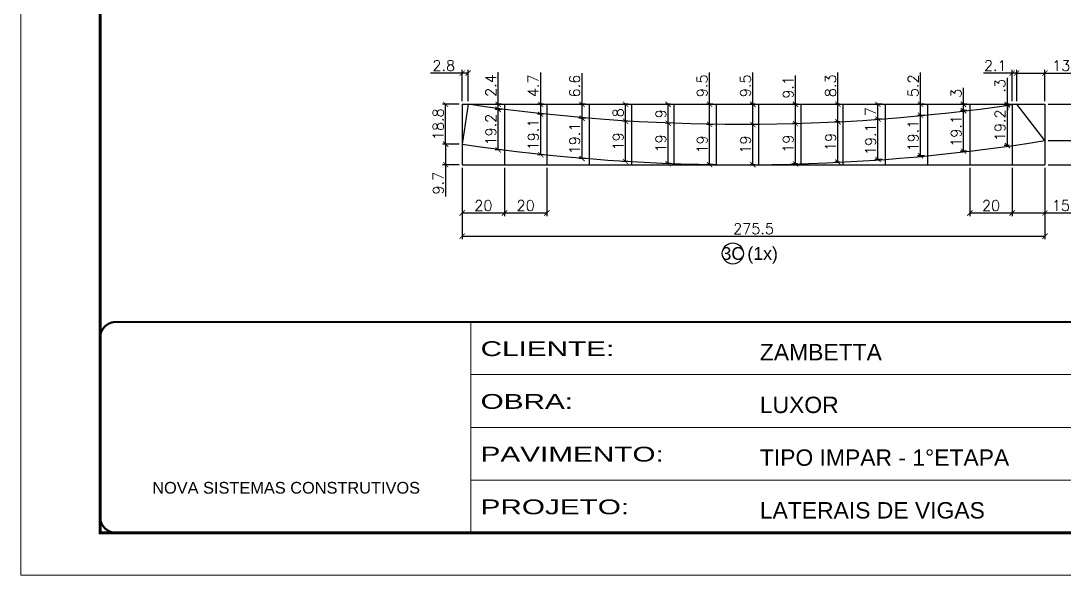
# Model space of a CAD drawing. Extents: x 3309 to 9563, y -2522 to 14608.
# Drawn here: x 4908 to 5894, y 5518 to 6042 of the extents above; entities that cross this region are included whole.
import ezdxf
from ezdxf.enums import TextEntityAlignment as Align

# ---------------------------------------------------------------- set-up
doc = ezdxf.new("R2010")
doc.units = 0
doc.header["$PDMODE"] = 35
doc.header["$PDSIZE"] = -10
doc.linetypes.add('CONTINUO', pattern=[0])
doc.linetypes.add('DASHED', pattern=[0.75, 0.5, -0.25])
doc.layers.add('COTA', color=241, linetype='Continuous')
doc.layers.add('Romaneio', color=10, linetype='Continuous')
doc.layers.add('Folhas', color=255, linetype='Continuous', lineweight=9)
doc.layers.add('SARRAFO DE PRESSAO', color=251, linetype='DASHED', lineweight=9)
doc.styles.add('ARIAL', font='arial.ttf')
doc.styles.add('Romans', font='romans.shx')
doc.styles.add('Tecnologia', font='')
doc.styles.get('Tecnologia').set_extended_font_data('Forgotten Futurist')
doc.dimstyles.new('Cota Seção (2x)', dxfattribs={"dimtxt": 10, "dimasz": 5, "dimexe": 3, "dimexo": 3, "dimgap": 2, "dimtad": 3, "dimdec": 1, "dimlfac": 0.5, "dimzin": 12, "dimdsep": 46, "dimtxsty": 'Romans', "dimblk": 'ARCHTICK', "dimcen": 0, "dimclrd": 4, "dimclre": 4, "dimclrt": 1, "dimadec": 1, "dimazin": 3, "dimtfac": 1, "dimtdec": 1, "dimtmove": 0, "dimatfit": 3, "dimldrblk": 'OBLIQUE', "dimfxl": 1, "dimtolj": 1, "dimtzin": 12, "dimarcsym": 0})

# ---------------------------------------------------------------- blocks, each defined once
blk = doc.blocks.new('9999999999')
at = {"color": 30, "linetype": 'CONTINUO'}
for p, q in [((98564.56, 34230.21), (98564.56, 34429.45)), ((98564.56, 34379.64), (99583.98, 34379.64)), ((98564.56, 34329.83), (99487.98, 34329.83)), ((98564.56, 34280.02), (99487.98, 34280.02))]:
    blk.add_line(p, q, dxfattribs=at)
at = {"color": 30, "linetype": 'CONTINUO', "const_width": 2}
blk.add_lwpolyline([(99583.98, 34230.21), (99583.98, 34414.45, 0.414214), (99568.98, 34429.45), (98228.98, 34429.45, 0.414214), (98213.98, 34414.45), (98213.98, 34245.21, 0.414214), (98228.98, 34230.21), (99583.98, 34230.21)], format="xyb", dxfattribs=at)
at = {"layer": 'Folhas'}
blk.add_lwpolyline([(98138.98, 34190.21), (99623.98, 34190.21), (99623.98, 35240.21), (98138.98, 35240.21)], close=True, dxfattribs=at)
at = {"layer": 'Folhas', "color": 30, "const_width": 3}
blk.add_lwpolyline([(98213.98, 34230.21), (99583.98, 34230.21), (99583.98, 35200.21), (98213.98, 35200.21)], close=True, dxfattribs=at)
at = {"color": 7, "linetype": 'Continuous', "ltscale": 5, "style": 'ARIAL'}
for s, height, p in [('ZAMBETTA', 15.483, (98837.68, 34393.13)), ('LUXOR', 15.483, (98837.68, 34343.32)), ('TIPO IMPAR - 1°ETAPA', 15.4829, (98837.68, 34293.51)), ('NOVA SISTEMAS CONSTRUTIVOS', 11.0592, (98263.19, 34267.21)), ('LATERAIS DE VIGAS', 15.4829, (98837.68, 34243.7))]:
    blk.add_text(s, height=height, dxfattribs=at).set_placement(p)
at = {"layer": 'Folhas', "color": 7, "style": 'Tecnologia', "width": 1.5}
for s, p in [('CLIENTE:', (98573.65, 34397.17)), ('OBRA:', (98573.65, 34347.31)), ('PAVIMENTO:', (98573.65, 34297.5)), ('PROJETO:', (98573.65, 34247.69))]:
    blk.add_text(s, height=14, dxfattribs=at).set_placement(p)
blk = doc.blocks.new('_ArchTick')
at = {"color": 0, "linetype": 'ByBlock', "const_width": 0.15}
blk.add_lwpolyline([(-0.5, -0.5), (0.5, 0.5)], dxfattribs=at)
blk = doc.blocks.new('*D3506')
at = {"layer": 'COTA', "color": 4, "lineweight": -2, "transparency": 16777216}
for p, q in [((5325.16, 5902.6), (5325.16, 5835.12)), ((5876.15, 5902.6), (5876.15, 5835.12)), ((5325.16, 5838.12), (5876.15, 5838.12))]:
    blk.add_line(p, q, dxfattribs=at)
at = {"layer": 'Defpoints', "color": 0, "transparency": 16777216}
for p in [(5325.16, 5905.6), (5876.15, 5905.6), (5876.15, 5838.12)]:
    blk.add_point(p, dxfattribs=at)
at = {"layer": 'COTA', "color": 4, "lineweight": -2, "transparency": 16777216, "xscale": 5, "yscale": 5, "zscale": 5, "rotation": 180}
blk.add_blockref('_ArchTick', (5325.16, 5838.12), dxfattribs=at)
at = {"layer": 'COTA', "color": 4, "lineweight": -2, "transparency": 16777216, "xscale": 5, "yscale": 5, "zscale": 5}
blk.add_blockref('_ArchTick', (5876.15, 5838.12), dxfattribs=at)
at = {"layer": 'COTA', "color": 1, "transparency": 16777216, "insert": (5600.65, 5845.12), "char_height": 10, "attachment_point": 5, "style": 'Romans'}
blk.add_mtext('\\A1;275.5', dxfattribs=at)
blk = doc.blocks.new('_Oblique')
at = {"color": 0, "linetype": 'ByBlock', "lineweight": -2}
blk.add_line((-0.5, -0.5), (0.5, 0.5), dxfattribs=at)
blk = doc.blocks.new('*D3507')
at = {"layer": 'COTA', "color": 4, "lineweight": -2, "transparency": 16777216}
for p, q in [((5325.16, 5902.6), (5325.16, 5857.01)), ((5365.16, 5902.6), (5365.16, 5857.01)), ((5325.16, 5860.01), (5365.16, 5860.01))]:
    blk.add_line(p, q, dxfattribs=at)
at = {"layer": 'Defpoints', "color": 0, "transparency": 16777216}
for p in [(5325.16, 5905.6), (5365.16, 5905.6), (5365.16, 5860.01)]:
    blk.add_point(p, dxfattribs=at)
at = {"layer": 'COTA', "color": 4, "lineweight": -2, "transparency": 16777216, "xscale": 5, "yscale": 5, "zscale": 5, "rotation": 180}
blk.add_blockref('_ArchTick', (5325.16, 5860.01), dxfattribs=at)
at = {"layer": 'COTA', "color": 4, "lineweight": -2, "transparency": 16777216, "xscale": 5, "yscale": 5, "zscale": 5}
blk.add_blockref('_ArchTick', (5365.16, 5860.01), dxfattribs=at)
at = {"layer": 'COTA', "color": 1, "transparency": 16777216, "insert": (5345.16, 5867.01), "char_height": 10, "attachment_point": 5, "style": 'Romans'}
blk.add_mtext('\\A1;20', dxfattribs=at)
blk = doc.blocks.new('*D3508')
at = {"layer": 'COTA', "color": 4, "lineweight": -2, "transparency": 16777216}
for p, q in [((5365.16, 5902.6), (5365.16, 5857.01)), ((5405.16, 5902.6), (5405.16, 5857.01)), ((5365.16, 5860.01), (5405.16, 5860.01))]:
    blk.add_line(p, q, dxfattribs=at)
at = {"layer": 'Defpoints', "color": 0, "transparency": 16777216}
for p in [(5365.16, 5905.6), (5405.16, 5905.6), (5405.16, 5860.01)]:
    blk.add_point(p, dxfattribs=at)
at = {"layer": 'COTA', "color": 4, "lineweight": -2, "transparency": 16777216, "xscale": 5, "yscale": 5, "zscale": 5, "rotation": 180}
blk.add_blockref('_ArchTick', (5365.16, 5860.01), dxfattribs=at)
at = {"layer": 'COTA', "color": 4, "lineweight": -2, "transparency": 16777216, "xscale": 5, "yscale": 5, "zscale": 5}
blk.add_blockref('_ArchTick', (5405.16, 5860.01), dxfattribs=at)
at = {"layer": 'COTA', "color": 1, "transparency": 16777216, "insert": (5385.16, 5867.01), "char_height": 10, "attachment_point": 5, "style": 'Romans'}
blk.add_mtext('\\A1;20', dxfattribs=at)
blk = doc.blocks.new('*D3509')
at = {"layer": 'COTA', "color": 4, "lineweight": -2, "transparency": 16777216}
for p, q in [((5805.16, 5902.6), (5805.16, 5857.01)), ((5845.16, 5902.6), (5845.16, 5857.01)), ((5805.16, 5860.01), (5845.16, 5860.01))]:
    blk.add_line(p, q, dxfattribs=at)
at = {"layer": 'Defpoints', "color": 0, "transparency": 16777216}
for p in [(5805.16, 5905.6), (5845.16, 5905.6), (5845.16, 5860.01)]:
    blk.add_point(p, dxfattribs=at)
at = {"layer": 'COTA', "color": 4, "lineweight": -2, "transparency": 16777216, "xscale": 5, "yscale": 5, "zscale": 5, "rotation": 180}
blk.add_blockref('_ArchTick', (5805.16, 5860.01), dxfattribs=at)
at = {"layer": 'COTA', "color": 4, "lineweight": -2, "transparency": 16777216, "xscale": 5, "yscale": 5, "zscale": 5}
blk.add_blockref('_ArchTick', (5845.16, 5860.01), dxfattribs=at)
at = {"layer": 'COTA', "color": 1, "transparency": 16777216, "insert": (5825.16, 5867.01), "char_height": 10, "attachment_point": 5, "style": 'Romans'}
blk.add_mtext('\\A1;20', dxfattribs=at)
blk = doc.blocks.new('*D3510')
at = {"layer": 'COTA', "color": 4, "lineweight": -2, "transparency": 16777216}
for p, q in [((5845.16, 5902.6), (5845.16, 5857.01)), ((5876.15, 5902.6), (5876.15, 5857.01)), ((5845.16, 5860.01), (5876.15, 5860.01)), ((5876.15, 5860.01), (5914.2, 5860.01))]:
    blk.add_line(p, q, dxfattribs=at)
at = {"layer": 'Defpoints', "color": 0, "transparency": 16777216}
for p in [(5845.16, 5905.6), (5876.15, 5905.6), (5876.15, 5860.01)]:
    blk.add_point(p, dxfattribs=at)
at = {"layer": 'COTA', "color": 4, "lineweight": -2, "transparency": 16777216, "xscale": 5, "yscale": 5, "zscale": 5, "rotation": 180}
blk.add_blockref('_ArchTick', (5845.16, 5860.01), dxfattribs=at)
at = {"layer": 'COTA', "color": 4, "lineweight": -2, "transparency": 16777216, "xscale": 5, "yscale": 5, "zscale": 5}
blk.add_blockref('_ArchTick', (5876.15, 5860.01), dxfattribs=at)
at = {"layer": 'COTA', "color": 1, "transparency": 16777216, "insert": (5897.67, 5867.01), "char_height": 10, "attachment_point": 5, "style": 'Romans'}
blk.add_mtext('\\A1;15.5', dxfattribs=at)
blk = doc.blocks.new('*D3511')
at = {"layer": 'COTA', "color": 4, "lineweight": -2, "transparency": 16777216}
for p, q in [((5322.16, 5925.1), (5306.49, 5925.1)), ((5309.49, 5925.1), (5309.49, 5905.6)), ((5322.16, 5905.6), (5306.49, 5905.6)), ((5309.49, 5905.6), (5309.49, 5875.65))]:
    blk.add_line(p, q, dxfattribs=at)
at = {"layer": 'Defpoints', "color": 0, "transparency": 16777216}
for p in [(5325.16, 5925.1), (5309.49, 5905.6), (5325.16, 5905.6)]:
    blk.add_point(p, dxfattribs=at)
at = {"layer": 'COTA', "color": 4, "lineweight": -2, "transparency": 16777216, "xscale": 5, "yscale": 5, "zscale": 5}
for p, rotation in [((5309.49, 5925.1), 90), ((5309.49, 5905.6), 270)]:
    blk.add_blockref('_ArchTick', p, dxfattribs=dict(at, rotation=rotation))
at = {"layer": 'COTA', "color": 1, "transparency": 16777216, "insert": (5302.49, 5888.12), "char_height": 10, "attachment_point": 5, "rotation": 90, "style": 'Romans'}
blk.add_mtext('\\A1;9.7', dxfattribs=at)
blk = doc.blocks.new('*D3512')
at = {"layer": 'COTA', "color": 4, "lineweight": -2, "transparency": 16777216}
for p, q in [((5322.16, 5962.68), (5306.49, 5962.68)), ((5309.49, 5925.1), (5309.49, 5962.68)), ((5322.16, 5925.1), (5306.49, 5925.1))]:
    blk.add_line(p, q, dxfattribs=at)
at = {"layer": 'Defpoints', "color": 0, "transparency": 16777216}
for p in [(5309.49, 5962.68), (5325.16, 5962.68), (5325.16, 5925.1)]:
    blk.add_point(p, dxfattribs=at)
at = {"layer": 'COTA', "color": 4, "lineweight": -2, "transparency": 16777216, "xscale": 5, "yscale": 5, "zscale": 5}
for p, rotation in [((5309.49, 5962.68), 90), ((5309.49, 5925.1), 270)]:
    blk.add_blockref('_ArchTick', p, dxfattribs=dict(at, rotation=rotation))
at = {"layer": 'COTA', "color": 1, "transparency": 16777216, "insert": (5302.49, 5943.89), "char_height": 10, "attachment_point": 5, "rotation": 90, "style": 'Romans'}
blk.add_mtext('\\A1;18.8', dxfattribs=at)
blk = doc.blocks.new('*D3513')
at = {"layer": 'COTA', "color": 4, "lineweight": -2, "transparency": 16777216}
for p, q in [((5325.16, 5992.21), (5295.2, 5992.21)), ((5325.16, 5965.68), (5325.16, 5995.21)), ((5330.73, 5992.21), (5325.16, 5992.21)), ((5330.73, 5965.68), (5330.73, 5995.21))]:
    blk.add_line(p, q, dxfattribs=at)
at = {"layer": 'Defpoints', "color": 0, "transparency": 16777216}
for p in [(5325.16, 5992.21), (5325.16, 5962.68), (5330.73, 5962.68)]:
    blk.add_point(p, dxfattribs=at)
at = {"layer": 'COTA', "color": 4, "lineweight": -2, "transparency": 16777216, "xscale": 5, "yscale": 5, "zscale": 5, "rotation": 180}
blk.add_blockref('_ArchTick', (5325.16, 5992.21), dxfattribs=at)
at = {"layer": 'COTA', "color": 4, "lineweight": -2, "transparency": 16777216, "xscale": 5, "yscale": 5, "zscale": 5}
blk.add_blockref('_ArchTick', (5330.73, 5992.21), dxfattribs=at)
at = {"layer": 'COTA', "color": 1, "transparency": 16777216, "insert": (5307.68, 5999.21), "char_height": 10, "attachment_point": 5, "style": 'Romans'}
blk.add_mtext('\\A1;2.8', dxfattribs=at)
blk = doc.blocks.new('*D3514')
at = {"layer": 'COTA', "color": 4, "lineweight": -2, "transparency": 16777216}
for p, q in [((5362.16, 5957.93), (5356.21, 5957.93)), ((5359.21, 5919.62), (5359.21, 5957.93)), ((5362.16, 5919.62), (5356.21, 5919.62))]:
    blk.add_line(p, q, dxfattribs=at)
at = {"layer": 'Defpoints', "color": 0, "transparency": 16777216}
for p in [(5359.21, 5957.93), (5365.16, 5957.93), (5365.16, 5919.62)]:
    blk.add_point(p, dxfattribs=at)
at = {"layer": 'COTA', "color": 4, "lineweight": -2, "transparency": 16777216, "xscale": 5, "yscale": 5, "zscale": 5}
for p, rotation in [((5359.21, 5957.93), 90), ((5359.21, 5919.62), 270)]:
    blk.add_blockref('_ArchTick', p, dxfattribs=dict(at, rotation=rotation))
at = {"layer": 'COTA', "color": 1, "transparency": 16777216, "insert": (5352.21, 5938.77), "char_height": 10, "attachment_point": 5, "rotation": 90, "style": 'Romans'}
blk.add_mtext('\\A1;19.2', dxfattribs=at)
blk = doc.blocks.new('*D3515')
at = {"layer": 'COTA', "color": 4, "lineweight": -2, "transparency": 16777216}
for p, q in [((5359.21, 5962.68), (5359.21, 5993.11)), ((5362.16, 5962.68), (5356.21, 5962.68)), ((5362.16, 5957.93), (5356.21, 5957.93)), ((5359.21, 5957.93), (5359.21, 5962.68))]:
    blk.add_line(p, q, dxfattribs=at)
at = {"layer": 'Defpoints', "color": 0, "transparency": 16777216}
for p in [(5359.21, 5962.68), (5365.16, 5962.68), (5365.16, 5957.93)]:
    blk.add_point(p, dxfattribs=at)
at = {"layer": 'COTA', "color": 4, "lineweight": -2, "transparency": 16777216, "xscale": 5, "yscale": 5, "zscale": 5}
for p, rotation in [((5359.21, 5962.68), 90), ((5359.21, 5957.93), 270)]:
    blk.add_blockref('_ArchTick', p, dxfattribs=dict(at, rotation=rotation))
at = {"layer": 'COTA', "color": 1, "transparency": 16777216, "insert": (5352.21, 5980.4), "char_height": 10, "attachment_point": 5, "rotation": 90, "style": 'Romans'}
blk.add_mtext('\\A1;2.4', dxfattribs=at)
blk = doc.blocks.new('*D3516')
at = {"layer": 'COTA', "color": 4, "lineweight": -2, "transparency": 16777216}
for p, q in [((5402.16, 5953.26), (5396.34, 5953.26)), ((5399.34, 5915.06), (5399.34, 5953.26)), ((5402.16, 5915.06), (5396.34, 5915.06))]:
    blk.add_line(p, q, dxfattribs=at)
at = {"layer": 'Defpoints', "color": 0, "transparency": 16777216}
for p in [(5399.34, 5953.26), (5405.16, 5953.26), (5405.16, 5915.06)]:
    blk.add_point(p, dxfattribs=at)
at = {"layer": 'COTA', "color": 4, "lineweight": -2, "transparency": 16777216, "xscale": 5, "yscale": 5, "zscale": 5}
for p, rotation in [((5399.34, 5953.26), 90), ((5399.34, 5915.06), 270)]:
    blk.add_blockref('_ArchTick', p, dxfattribs=dict(at, rotation=rotation))
at = {"layer": 'COTA', "color": 1, "transparency": 16777216, "insert": (5392.34, 5934.16), "char_height": 10, "attachment_point": 5, "rotation": 90, "style": 'Romans'}
blk.add_mtext('\\A1;19.1', dxfattribs=at)
blk = doc.blocks.new('*D3517')
at = {"layer": 'COTA', "color": 4, "lineweight": -2, "transparency": 16777216}
for p, q in [((5399.34, 5962.68), (5399.34, 5992.64)), ((5402.16, 5962.68), (5396.34, 5962.68)), ((5399.34, 5953.26), (5399.34, 5962.68)), ((5402.16, 5953.26), (5396.34, 5953.26))]:
    blk.add_line(p, q, dxfattribs=at)
at = {"layer": 'Defpoints', "color": 0, "transparency": 16777216}
for p in [(5399.34, 5962.68), (5405.16, 5962.68), (5405.16, 5953.26)]:
    blk.add_point(p, dxfattribs=at)
at = {"layer": 'COTA', "color": 4, "lineweight": -2, "transparency": 16777216, "xscale": 5, "yscale": 5, "zscale": 5}
for p, rotation in [((5399.34, 5962.68), 90), ((5399.34, 5953.26), 270)]:
    blk.add_blockref('_ArchTick', p, dxfattribs=dict(at, rotation=rotation))
at = {"layer": 'COTA', "color": 1, "transparency": 16777216, "insert": (5392.34, 5980.16), "char_height": 10, "attachment_point": 5, "rotation": 90, "style": 'Romans'}
blk.add_mtext('\\A1;4.7', dxfattribs=at)
blk = doc.blocks.new('*D3518')
at = {"layer": 'COTA', "color": 4, "lineweight": -2, "transparency": 16777216}
for p, q in [((5442.16, 5949.51), (5435.49, 5949.51)), ((5438.49, 5911.39), (5438.49, 5949.51)), ((5442.16, 5911.39), (5435.49, 5911.39))]:
    blk.add_line(p, q, dxfattribs=at)
at = {"layer": 'Defpoints', "color": 0, "transparency": 16777216}
for p in [(5438.49, 5949.51), (5445.16, 5949.51), (5445.16, 5911.39)]:
    blk.add_point(p, dxfattribs=at)
at = {"layer": 'COTA', "color": 4, "lineweight": -2, "transparency": 16777216, "xscale": 5, "yscale": 5, "zscale": 5}
for p, rotation in [((5438.49, 5949.51), 90), ((5438.49, 5911.39), 270)]:
    blk.add_blockref('_ArchTick', p, dxfattribs=dict(at, rotation=rotation))
at = {"layer": 'COTA', "color": 1, "transparency": 16777216, "insert": (5431.49, 5930.45), "char_height": 10, "attachment_point": 5, "rotation": 90, "style": 'Romans'}
blk.add_mtext('\\A1;19.1', dxfattribs=at)
blk = doc.blocks.new('*D3519')
at = {"layer": 'COTA', "color": 4, "lineweight": -2, "transparency": 16777216}
for p, q in [((5438.49, 5962.68), (5438.49, 5992.16)), ((5442.16, 5962.68), (5435.49, 5962.68)), ((5438.49, 5949.51), (5438.49, 5962.68)), ((5442.16, 5949.51), (5435.49, 5949.51))]:
    blk.add_line(p, q, dxfattribs=at)
at = {"layer": 'Defpoints', "color": 0, "transparency": 16777216}
for p in [(5438.49, 5962.68), (5445.16, 5962.68), (5445.16, 5949.51)]:
    blk.add_point(p, dxfattribs=at)
at = {"layer": 'COTA', "color": 4, "lineweight": -2, "transparency": 16777216, "xscale": 5, "yscale": 5, "zscale": 5}
for p, rotation in [((5438.49, 5962.68), 90), ((5438.49, 5949.51), 270)]:
    blk.add_blockref('_ArchTick', p, dxfattribs=dict(at, rotation=rotation))
at = {"layer": 'COTA', "color": 1, "transparency": 16777216, "insert": (5431.49, 5979.92), "char_height": 10, "attachment_point": 5, "rotation": 90, "style": 'Romans'}
blk.add_mtext('\\A1;6.6', dxfattribs=at)
blk = doc.blocks.new('*D3520')
at = {"layer": 'COTA', "color": 4, "lineweight": -2, "transparency": 16777216}
for p, q in [((5482.16, 5946.68), (5476.63, 5946.68)), ((5479.63, 5908.62), (5479.63, 5946.68)), ((5482.16, 5908.62), (5476.63, 5908.62))]:
    blk.add_line(p, q, dxfattribs=at)
at = {"layer": 'Defpoints', "color": 0, "transparency": 16777216}
for p in [(5479.63, 5946.68), (5485.16, 5946.68), (5485.16, 5908.62)]:
    blk.add_point(p, dxfattribs=at)
at = {"layer": 'COTA', "color": 4, "lineweight": -2, "transparency": 16777216, "xscale": 5, "yscale": 5, "zscale": 5}
for p, rotation in [((5479.63, 5946.68), 90), ((5479.63, 5908.62), 270)]:
    blk.add_blockref('_ArchTick', p, dxfattribs=dict(at, rotation=rotation))
at = {"layer": 'COTA', "color": 1, "transparency": 16777216, "insert": (5472.63, 5927.65), "char_height": 10, "attachment_point": 5, "rotation": 90, "style": 'Romans'}
blk.add_mtext('\\A1;19', dxfattribs=at)
blk = doc.blocks.new('*D3521')
at = {"layer": 'COTA', "color": 4, "lineweight": -2, "transparency": 16777216}
for p, q in [((5482.16, 5962.68), (5476.63, 5962.68)), ((5479.63, 5946.68), (5479.63, 5962.68)), ((5482.16, 5946.68), (5476.63, 5946.68))]:
    blk.add_line(p, q, dxfattribs=at)
at = {"layer": 'Defpoints', "color": 0, "transparency": 16777216}
for p in [(5479.63, 5962.68), (5485.16, 5962.68), (5485.16, 5946.68)]:
    blk.add_point(p, dxfattribs=at)
at = {"layer": 'COTA', "color": 4, "lineweight": -2, "transparency": 16777216, "xscale": 5, "yscale": 5, "zscale": 5}
for p, rotation in [((5479.63, 5962.68), 90), ((5479.63, 5946.68), 270)]:
    blk.add_blockref('_ArchTick', p, dxfattribs=dict(at, rotation=rotation))
at = {"layer": 'COTA', "color": 1, "transparency": 16777216, "insert": (5472.63, 5954.68), "char_height": 10, "attachment_point": 5, "rotation": 90, "style": 'Romans'}
blk.add_mtext('\\A1;8', dxfattribs=at)
blk = doc.blocks.new('*D3522')
at = {"layer": 'COTA', "color": 4, "lineweight": -2, "transparency": 16777216}
for p, q in [((5522.16, 5944.76), (5516.91, 5944.76)), ((5519.91, 5906.74), (5519.91, 5944.76)), ((5522.16, 5906.74), (5516.91, 5906.74))]:
    blk.add_line(p, q, dxfattribs=at)
at = {"layer": 'Defpoints', "color": 0, "transparency": 16777216}
for p in [(5519.91, 5944.76), (5525.16, 5944.76), (5525.16, 5906.74)]:
    blk.add_point(p, dxfattribs=at)
at = {"layer": 'COTA', "color": 4, "lineweight": -2, "transparency": 16777216, "xscale": 5, "yscale": 5, "zscale": 5}
for p, rotation in [((5519.91, 5944.76), 90), ((5519.91, 5906.74), 270)]:
    blk.add_blockref('_ArchTick', p, dxfattribs=dict(at, rotation=rotation))
at = {"layer": 'COTA', "color": 1, "transparency": 16777216, "insert": (5512.91, 5925.75), "char_height": 10, "attachment_point": 5, "rotation": 90, "style": 'Romans'}
blk.add_mtext('\\A1;19', dxfattribs=at)
blk = doc.blocks.new('*D3523')
at = {"layer": 'COTA', "color": 4, "lineweight": -2, "transparency": 16777216}
for p, q in [((5522.16, 5962.68), (5516.91, 5962.68)), ((5519.91, 5944.76), (5519.91, 5962.68)), ((5522.16, 5944.76), (5516.91, 5944.76))]:
    blk.add_line(p, q, dxfattribs=at)
at = {"layer": 'Defpoints', "color": 0, "transparency": 16777216}
for p in [(5519.91, 5962.68), (5525.16, 5962.68), (5525.16, 5944.76)]:
    blk.add_point(p, dxfattribs=at)
at = {"layer": 'COTA', "color": 4, "lineweight": -2, "transparency": 16777216, "xscale": 5, "yscale": 5, "zscale": 5}
for p, rotation in [((5519.91, 5962.68), 90), ((5519.91, 5944.76), 270)]:
    blk.add_blockref('_ArchTick', p, dxfattribs=dict(at, rotation=rotation))
at = {"layer": 'COTA', "color": 1, "transparency": 16777216, "insert": (5512.91, 5953.72), "char_height": 10, "attachment_point": 5, "rotation": 90, "style": 'Romans'}
blk.add_mtext('\\A1;9', dxfattribs=at)
blk = doc.blocks.new('*D3524')
at = {"layer": 'COTA', "color": 4, "lineweight": -2, "transparency": 16777216}
for p, q in [((5562.16, 5943.74), (5556.07, 5943.74)), ((5559.07, 5905.74), (5559.07, 5943.74)), ((5562.16, 5905.74), (5556.07, 5905.74))]:
    blk.add_line(p, q, dxfattribs=at)
at = {"layer": 'Defpoints', "color": 0, "transparency": 16777216}
for p in [(5559.07, 5943.74), (5565.16, 5943.74), (5565.16, 5905.74)]:
    blk.add_point(p, dxfattribs=at)
at = {"layer": 'COTA', "color": 4, "lineweight": -2, "transparency": 16777216, "xscale": 5, "yscale": 5, "zscale": 5}
for p, rotation in [((5559.07, 5943.74), 90), ((5559.07, 5905.74), 270)]:
    blk.add_blockref('_ArchTick', p, dxfattribs=dict(at, rotation=rotation))
at = {"layer": 'COTA', "color": 1, "transparency": 16777216, "insert": (5552.07, 5924.74), "char_height": 10, "attachment_point": 5, "rotation": 90, "style": 'Romans'}
blk.add_mtext('\\A1;19', dxfattribs=at)
blk = doc.blocks.new('*D3525')
at = {"layer": 'COTA', "color": 4, "lineweight": -2, "transparency": 16777216}
for p, q in [((5559.07, 5962.68), (5559.07, 5992.64)), ((5562.16, 5962.68), (5556.07, 5962.68)), ((5559.07, 5943.74), (5559.07, 5962.68)), ((5562.16, 5943.74), (5556.07, 5943.74))]:
    blk.add_line(p, q, dxfattribs=at)
at = {"layer": 'Defpoints', "color": 0, "transparency": 16777216}
for p in [(5559.07, 5962.68), (5565.16, 5962.68), (5565.16, 5943.74)]:
    blk.add_point(p, dxfattribs=at)
at = {"layer": 'COTA', "color": 4, "lineweight": -2, "transparency": 16777216, "xscale": 5, "yscale": 5, "zscale": 5}
for p, rotation in [((5559.07, 5962.68), 90), ((5559.07, 5943.74), 270)]:
    blk.add_blockref('_ArchTick', p, dxfattribs=dict(at, rotation=rotation))
at = {"layer": 'COTA', "color": 1, "transparency": 16777216, "insert": (5552.07, 5980.16), "char_height": 10, "attachment_point": 5, "rotation": 90, "style": 'Romans'}
blk.add_mtext('\\A1;9.5', dxfattribs=at)
blk = doc.blocks.new('*D3526')
at = {"layer": 'COTA', "color": 4, "lineweight": -2, "transparency": 16777216}
for p, q in [((5602.16, 5943.63), (5596.96, 5943.63)), ((5599.96, 5905.63), (5599.96, 5943.63)), ((5602.16, 5905.63), (5596.96, 5905.63))]:
    blk.add_line(p, q, dxfattribs=at)
at = {"layer": 'Defpoints', "color": 0, "transparency": 16777216}
for p in [(5599.96, 5943.63), (5605.16, 5943.63), (5605.16, 5905.63)]:
    blk.add_point(p, dxfattribs=at)
at = {"layer": 'COTA', "color": 4, "lineweight": -2, "transparency": 16777216, "xscale": 5, "yscale": 5, "zscale": 5}
for p, rotation in [((5599.96, 5943.63), 90), ((5599.96, 5905.63), 270)]:
    blk.add_blockref('_ArchTick', p, dxfattribs=dict(at, rotation=rotation))
at = {"layer": 'COTA', "color": 1, "transparency": 16777216, "insert": (5592.96, 5924.63), "char_height": 10, "attachment_point": 5, "rotation": 90, "style": 'Romans'}
blk.add_mtext('\\A1;19', dxfattribs=at)
blk = doc.blocks.new('*D3527')
at = {"layer": 'COTA', "color": 4, "lineweight": -2, "transparency": 16777216}
for p, q in [((5599.96, 5962.68), (5599.96, 5992.64)), ((5602.16, 5962.68), (5596.96, 5962.68)), ((5599.96, 5943.63), (5599.96, 5962.68)), ((5602.16, 5943.63), (5596.96, 5943.63))]:
    blk.add_line(p, q, dxfattribs=at)
at = {"layer": 'Defpoints', "color": 0, "transparency": 16777216}
for p in [(5599.96, 5962.68), (5605.16, 5962.68), (5605.16, 5943.63)]:
    blk.add_point(p, dxfattribs=at)
at = {"layer": 'COTA', "color": 4, "lineweight": -2, "transparency": 16777216, "xscale": 5, "yscale": 5, "zscale": 5}
for p, rotation in [((5599.96, 5962.68), 90), ((5599.96, 5943.63), 270)]:
    blk.add_blockref('_ArchTick', p, dxfattribs=dict(at, rotation=rotation))
at = {"layer": 'COTA', "color": 1, "transparency": 16777216, "insert": (5592.96, 5980.16), "char_height": 10, "attachment_point": 5, "rotation": 90, "style": 'Romans'}
blk.add_mtext('\\A1;9.5', dxfattribs=at)
blk = doc.blocks.new('*D3528')
at = {"layer": 'COTA', "color": 4, "lineweight": -2, "transparency": 16777216}
for p, q in [((5642.16, 5944.43), (5637.3, 5944.43)), ((5640.3, 5906.41), (5640.3, 5944.43)), ((5642.16, 5906.41), (5637.3, 5906.41))]:
    blk.add_line(p, q, dxfattribs=at)
at = {"layer": 'Defpoints', "color": 0, "transparency": 16777216}
for p in [(5640.3, 5944.43), (5645.16, 5944.43), (5645.16, 5906.41)]:
    blk.add_point(p, dxfattribs=at)
at = {"layer": 'COTA', "color": 4, "lineweight": -2, "transparency": 16777216, "xscale": 5, "yscale": 5, "zscale": 5}
for p, rotation in [((5640.3, 5944.43), 90), ((5640.3, 5906.41), 270)]:
    blk.add_blockref('_ArchTick', p, dxfattribs=dict(at, rotation=rotation))
at = {"layer": 'COTA', "color": 1, "transparency": 16777216, "insert": (5633.3, 5925.42), "char_height": 10, "attachment_point": 5, "rotation": 90, "style": 'Romans'}
blk.add_mtext('\\A1;19', dxfattribs=at)
blk = doc.blocks.new('*D3529')
at = {"layer": 'COTA', "color": 4, "lineweight": -2, "transparency": 16777216}
for p, q in [((5640.3, 5962.68), (5640.3, 5989.78)), ((5642.16, 5962.68), (5637.3, 5962.68)), ((5640.3, 5944.43), (5640.3, 5962.68)), ((5642.16, 5944.43), (5637.3, 5944.43))]:
    blk.add_line(p, q, dxfattribs=at)
at = {"layer": 'Defpoints', "color": 0, "transparency": 16777216}
for p in [(5640.3, 5962.68), (5645.16, 5962.68), (5645.16, 5944.43)]:
    blk.add_point(p, dxfattribs=at)
at = {"layer": 'COTA', "color": 4, "lineweight": -2, "transparency": 16777216, "xscale": 5, "yscale": 5, "zscale": 5}
for p, rotation in [((5640.3, 5962.68), 90), ((5640.3, 5944.43), 270)]:
    blk.add_blockref('_ArchTick', p, dxfattribs=dict(at, rotation=rotation))
at = {"layer": 'COTA', "color": 1, "transparency": 16777216, "insert": (5633.3, 5978.73), "char_height": 10, "attachment_point": 5, "rotation": 90, "style": 'Romans'}
blk.add_mtext('\\A1;9.1', dxfattribs=at)
blk = doc.blocks.new('*D3530')
at = {"layer": 'COTA', "color": 4, "lineweight": -2, "transparency": 16777216}
for p, q in [((5682.16, 5946.13), (5677.42, 5946.13)), ((5680.42, 5908.07), (5680.42, 5946.13)), ((5682.16, 5908.07), (5677.42, 5908.07))]:
    blk.add_line(p, q, dxfattribs=at)
at = {"layer": 'Defpoints', "color": 0, "transparency": 16777216}
for p in [(5680.42, 5946.13), (5685.16, 5946.13), (5685.16, 5908.07)]:
    blk.add_point(p, dxfattribs=at)
at = {"layer": 'COTA', "color": 4, "lineweight": -2, "transparency": 16777216, "xscale": 5, "yscale": 5, "zscale": 5}
for p, rotation in [((5680.42, 5946.13), 90), ((5680.42, 5908.07), 270)]:
    blk.add_blockref('_ArchTick', p, dxfattribs=dict(at, rotation=rotation))
at = {"layer": 'COTA', "color": 1, "transparency": 16777216, "insert": (5673.42, 5927.1), "char_height": 10, "attachment_point": 5, "rotation": 90, "style": 'Romans'}
blk.add_mtext('\\A1;19', dxfattribs=at)
blk = doc.blocks.new('*D3531')
at = {"layer": 'COTA', "color": 4, "lineweight": -2, "transparency": 16777216}
for p, q in [((5680.42, 5962.68), (5680.42, 5992.64)), ((5682.16, 5962.68), (5677.42, 5962.68)), ((5680.42, 5946.13), (5680.42, 5962.68)), ((5682.16, 5946.13), (5677.42, 5946.13))]:
    blk.add_line(p, q, dxfattribs=at)
at = {"layer": 'Defpoints', "color": 0, "transparency": 16777216}
for p in [(5680.42, 5962.68), (5685.16, 5962.68), (5685.16, 5946.13)]:
    blk.add_point(p, dxfattribs=at)
at = {"layer": 'COTA', "color": 4, "lineweight": -2, "transparency": 16777216, "xscale": 5, "yscale": 5, "zscale": 5}
for p, rotation in [((5680.42, 5962.68), 90), ((5680.42, 5946.13), 270)]:
    blk.add_blockref('_ArchTick', p, dxfattribs=dict(at, rotation=rotation))
at = {"layer": 'COTA', "color": 1, "transparency": 16777216, "insert": (5673.42, 5980.16), "char_height": 10, "attachment_point": 5, "rotation": 90, "style": 'Romans'}
blk.add_mtext('\\A1;8.3', dxfattribs=at)
blk = doc.blocks.new('*D3532')
at = {"layer": 'COTA', "color": 4, "lineweight": -2, "transparency": 16777216}
for p, q in [((5722.16, 5948.74), (5715.25, 5948.74)), ((5718.25, 5910.63), (5718.25, 5948.74)), ((5722.16, 5910.63), (5715.25, 5910.63))]:
    blk.add_line(p, q, dxfattribs=at)
at = {"layer": 'Defpoints', "color": 0, "transparency": 16777216}
for p in [(5718.25, 5948.74), (5725.16, 5948.74), (5725.16, 5910.63)]:
    blk.add_point(p, dxfattribs=at)
at = {"layer": 'COTA', "color": 4, "lineweight": -2, "transparency": 16777216, "xscale": 5, "yscale": 5, "zscale": 5}
for p, rotation in [((5718.25, 5948.74), 90), ((5718.25, 5910.63), 270)]:
    blk.add_blockref('_ArchTick', p, dxfattribs=dict(at, rotation=rotation))
at = {"layer": 'COTA', "color": 1, "transparency": 16777216, "insert": (5711.25, 5929.68), "char_height": 10, "attachment_point": 5, "rotation": 90, "style": 'Romans'}
blk.add_mtext('\\A1;19.1', dxfattribs=at)
blk = doc.blocks.new('*D3533')
at = {"layer": 'COTA', "color": 4, "lineweight": -2, "transparency": 16777216}
for p, q in [((5722.16, 5962.68), (5715.25, 5962.68)), ((5718.25, 5948.74), (5718.25, 5962.68)), ((5722.16, 5948.74), (5715.25, 5948.74))]:
    blk.add_line(p, q, dxfattribs=at)
at = {"layer": 'Defpoints', "color": 0, "transparency": 16777216}
for p in [(5718.25, 5962.68), (5725.16, 5962.68), (5725.16, 5948.74)]:
    blk.add_point(p, dxfattribs=at)
at = {"layer": 'COTA', "color": 4, "lineweight": -2, "transparency": 16777216, "xscale": 5, "yscale": 5, "zscale": 5}
for p, rotation in [((5718.25, 5962.68), 90), ((5718.25, 5948.74), 270)]:
    blk.add_blockref('_ArchTick', p, dxfattribs=dict(at, rotation=rotation))
at = {"layer": 'COTA', "color": 1, "transparency": 16777216, "insert": (5711.25, 5955.71), "char_height": 10, "attachment_point": 5, "rotation": 90, "style": 'Romans'}
blk.add_mtext('\\A1;7', dxfattribs=at)
blk = doc.blocks.new('*D3534')
at = {"layer": 'COTA', "color": 4, "lineweight": -2, "transparency": 16777216}
for p, q in [((5762.16, 5952.26), (5755.55, 5952.26)), ((5758.55, 5914.07), (5758.55, 5952.26)), ((5762.16, 5914.07), (5755.55, 5914.07))]:
    blk.add_line(p, q, dxfattribs=at)
at = {"layer": 'Defpoints', "color": 0, "transparency": 16777216}
for p in [(5758.55, 5952.26), (5765.16, 5952.26), (5765.16, 5914.07)]:
    blk.add_point(p, dxfattribs=at)
at = {"layer": 'COTA', "color": 4, "lineweight": -2, "transparency": 16777216, "xscale": 5, "yscale": 5, "zscale": 5}
for p, rotation in [((5758.55, 5952.26), 90), ((5758.55, 5914.07), 270)]:
    blk.add_blockref('_ArchTick', p, dxfattribs=dict(at, rotation=rotation))
at = {"layer": 'COTA', "color": 1, "transparency": 16777216, "insert": (5751.55, 5933.17), "char_height": 10, "attachment_point": 5, "rotation": 90, "style": 'Romans'}
blk.add_mtext('\\A1;19.1', dxfattribs=at)
blk = doc.blocks.new('*D3535')
at = {"layer": 'COTA', "color": 4, "lineweight": -2, "transparency": 16777216}
for p, q in [((5758.55, 5962.68), (5758.55, 5992.64)), ((5762.16, 5962.68), (5755.55, 5962.68)), ((5758.55, 5952.26), (5758.55, 5962.68)), ((5762.16, 5952.26), (5755.55, 5952.26))]:
    blk.add_line(p, q, dxfattribs=at)
at = {"layer": 'Defpoints', "color": 0, "transparency": 16777216}
for p in [(5758.55, 5962.68), (5765.16, 5962.68), (5765.16, 5952.26)]:
    blk.add_point(p, dxfattribs=at)
at = {"layer": 'COTA', "color": 4, "lineweight": -2, "transparency": 16777216, "xscale": 5, "yscale": 5, "zscale": 5}
for p, rotation in [((5758.55, 5962.68), 90), ((5758.55, 5952.26), 270)]:
    blk.add_blockref('_ArchTick', p, dxfattribs=dict(at, rotation=rotation))
at = {"layer": 'COTA', "color": 1, "transparency": 16777216, "insert": (5751.55, 5980.16), "char_height": 10, "attachment_point": 5, "rotation": 90, "style": 'Romans'}
blk.add_mtext('\\A1;5.2', dxfattribs=at)
blk = doc.blocks.new('*D3536')
at = {"layer": 'COTA', "color": 4, "lineweight": -2, "transparency": 16777216}
for p, q in [((5802.16, 5956.7), (5796.15, 5956.7)), ((5799.15, 5918.42), (5799.15, 5956.7)), ((5802.16, 5918.42), (5796.15, 5918.42))]:
    blk.add_line(p, q, dxfattribs=at)
at = {"layer": 'Defpoints', "color": 0, "transparency": 16777216}
for p in [(5799.15, 5956.7), (5805.16, 5956.7), (5805.16, 5918.42)]:
    blk.add_point(p, dxfattribs=at)
at = {"layer": 'COTA', "color": 4, "lineweight": -2, "transparency": 16777216, "xscale": 5, "yscale": 5, "zscale": 5}
for p, rotation in [((5799.15, 5956.7), 90), ((5799.15, 5918.42), 270)]:
    blk.add_blockref('_ArchTick', p, dxfattribs=dict(at, rotation=rotation))
at = {"layer": 'COTA', "color": 1, "transparency": 16777216, "insert": (5792.15, 5937.56), "char_height": 10, "attachment_point": 5, "rotation": 90, "style": 'Romans'}
blk.add_mtext('\\A1;19.1', dxfattribs=at)
blk = doc.blocks.new('*D3537')
at = {"layer": 'COTA', "color": 4, "lineweight": -2, "transparency": 16777216}
for p, q in [((5799.15, 5962.68), (5799.15, 5978.35)), ((5802.16, 5962.68), (5796.15, 5962.68)), ((5799.15, 5956.7), (5799.15, 5962.68)), ((5802.16, 5956.7), (5796.15, 5956.7))]:
    blk.add_line(p, q, dxfattribs=at)
at = {"layer": 'Defpoints', "color": 0, "transparency": 16777216}
for p in [(5799.15, 5962.68), (5805.16, 5962.68), (5805.16, 5956.7)]:
    blk.add_point(p, dxfattribs=at)
at = {"layer": 'COTA', "color": 4, "lineweight": -2, "transparency": 16777216, "xscale": 5, "yscale": 5, "zscale": 5}
for p, rotation in [((5799.15, 5962.68), 90), ((5799.15, 5956.7), 270)]:
    blk.add_blockref('_ArchTick', p, dxfattribs=dict(at, rotation=rotation))
at = {"layer": 'COTA', "color": 1, "transparency": 16777216, "insert": (5792.15, 5973.02), "char_height": 10, "attachment_point": 5, "rotation": 90, "style": 'Romans'}
blk.add_mtext('\\A1;3', dxfattribs=at)
blk = doc.blocks.new('*D3538')
at = {"layer": 'COTA', "color": 4, "lineweight": -2, "transparency": 16777216}
for p, q in [((5842.16, 5962.06), (5837.6, 5962.06)), ((5840.6, 5923.67), (5840.6, 5962.06)), ((5842.16, 5923.67), (5837.6, 5923.67))]:
    blk.add_line(p, q, dxfattribs=at)
at = {"layer": 'Defpoints', "color": 0, "transparency": 16777216}
for p in [(5840.6, 5962.06), (5845.16, 5962.06), (5845.16, 5923.67)]:
    blk.add_point(p, dxfattribs=at)
at = {"layer": 'COTA', "color": 4, "lineweight": -2, "transparency": 16777216, "xscale": 5, "yscale": 5, "zscale": 5}
for p, rotation in [((5840.6, 5962.06), 90), ((5840.6, 5923.67), 270)]:
    blk.add_blockref('_ArchTick', p, dxfattribs=dict(at, rotation=rotation))
at = {"layer": 'COTA', "color": 1, "transparency": 16777216, "insert": (5833.6, 5942.87), "char_height": 10, "attachment_point": 5, "rotation": 90, "style": 'Romans'}
blk.add_mtext('\\A1;19.2', dxfattribs=at)
blk = doc.blocks.new('*D3539')
at = {"layer": 'COTA', "color": 4, "lineweight": -2, "transparency": 16777216}
for p, q in [((5840.6, 5962.68), (5840.6, 5987.64)), ((5842.16, 5962.68), (5837.6, 5962.68)), ((5842.16, 5962.06), (5837.6, 5962.06)), ((5840.6, 5962.06), (5840.6, 5962.68)), ((5840.6, 5962.06), (5840.6, 5957.06))]:
    blk.add_line(p, q, dxfattribs=at)
at = {"layer": 'Defpoints', "color": 0, "transparency": 16777216}
for p in [(5840.6, 5962.68), (5845.16, 5962.68), (5845.16, 5962.06)]:
    blk.add_point(p, dxfattribs=at)
at = {"layer": 'COTA', "color": 4, "lineweight": -2, "transparency": 16777216, "xscale": 5, "yscale": 5, "zscale": 5}
for p, rotation in [((5840.6, 5962.68), 270), ((5840.6, 5962.06), 90)]:
    blk.add_blockref('_ArchTick', p, dxfattribs=dict(at, rotation=rotation))
at = {"layer": 'COTA', "color": 1, "transparency": 16777216, "insert": (5833.6, 5980.16), "char_height": 10, "attachment_point": 5, "rotation": 90, "style": 'Romans'}
blk.add_mtext('\\A1;.3', dxfattribs=at)
blk = doc.blocks.new('*D3540')
at = {"layer": 'COTA', "color": 4, "lineweight": -2, "transparency": 16777216}
for p, q in [((5879.15, 5928.37), (5936.62, 5928.37)), ((5933.62, 5928.37), (5933.62, 5905.6)), ((5879.15, 5905.6), (5936.62, 5905.6)), ((5933.62, 5905.6), (5933.62, 5867.08))]:
    blk.add_line(p, q, dxfattribs=at)
at = {"layer": 'Defpoints', "color": 0, "transparency": 16777216}
for p in [(5876.15, 5928.37), (5876.15, 5905.6), (5933.62, 5905.6)]:
    blk.add_point(p, dxfattribs=at)
at = {"layer": 'COTA', "color": 4, "lineweight": -2, "transparency": 16777216, "xscale": 5, "yscale": 5, "zscale": 5}
for p, rotation in [((5933.62, 5928.37), 90), ((5933.62, 5905.6), 270)]:
    blk.add_blockref('_ArchTick', p, dxfattribs=dict(at, rotation=rotation))
at = {"layer": 'COTA', "color": 1, "transparency": 16777216, "insert": (5926.62, 5883.84), "char_height": 10, "attachment_point": 5, "rotation": 90, "style": 'Romans'}
blk.add_mtext('\\A1;11.4', dxfattribs=at)
blk = doc.blocks.new('*D3541')
at = {"layer": 'COTA', "color": 4, "lineweight": -2, "transparency": 16777216}
for p, q in [((5879.15, 5962.68), (5936.62, 5962.68)), ((5933.62, 5928.37), (5933.62, 5962.68)), ((5879.15, 5928.37), (5936.62, 5928.37))]:
    blk.add_line(p, q, dxfattribs=at)
at = {"layer": 'Defpoints', "color": 0, "transparency": 16777216}
for p in [(5876.15, 5962.68), (5933.62, 5962.68), (5876.15, 5928.37)]:
    blk.add_point(p, dxfattribs=at)
at = {"layer": 'COTA', "color": 4, "lineweight": -2, "transparency": 16777216, "xscale": 5, "yscale": 5, "zscale": 5}
for p, rotation in [((5933.62, 5962.68), 90), ((5933.62, 5928.37), 270)]:
    blk.add_blockref('_ArchTick', p, dxfattribs=dict(at, rotation=rotation))
at = {"layer": 'COTA', "color": 1, "transparency": 16777216, "insert": (5926.62, 5945.53), "char_height": 10, "attachment_point": 5, "rotation": 90, "style": 'Romans'}
blk.add_mtext('\\A1;17.2', dxfattribs=at)
blk = doc.blocks.new('*D3542')
at = {"layer": 'COTA', "color": 4, "lineweight": -2, "transparency": 16777216}
for p, q in [((5879.15, 5962.68), (5968.46, 5962.68)), ((5965.46, 5962.68), (5965.46, 5905.6)), ((5879.15, 5905.6), (5968.46, 5905.6))]:
    blk.add_line(p, q, dxfattribs=at)
at = {"layer": 'Defpoints', "color": 0, "transparency": 16777216}
for p in [(5876.15, 5962.68), (5876.15, 5905.6), (5965.46, 5905.6)]:
    blk.add_point(p, dxfattribs=at)
at = {"layer": 'COTA', "color": 4, "lineweight": -2, "transparency": 16777216, "xscale": 5, "yscale": 5, "zscale": 5}
for p, rotation in [((5965.46, 5962.68), 90), ((5965.46, 5905.6), 270)]:
    blk.add_blockref('_ArchTick', p, dxfattribs=dict(at, rotation=rotation))
at = {"layer": 'COTA', "color": 1, "transparency": 16777216, "insert": (5958.46, 5934.14), "char_height": 10, "attachment_point": 5, "rotation": 90, "style": 'Romans'}
blk.add_mtext('\\A1;28.5', dxfattribs=at)
blk = doc.blocks.new('*D3543')
at = {"layer": 'COTA', "color": 4, "lineweight": -2, "transparency": 16777216}
for p, q in [((5849.39, 5965.68), (5849.39, 5995.21)), ((5849.39, 5992.21), (5876.15, 5992.21)), ((5876.15, 5965.68), (5876.15, 5995.21)), ((5876.15, 5992.21), (5914.67, 5992.21))]:
    blk.add_line(p, q, dxfattribs=at)
at = {"layer": 'Defpoints', "color": 0, "transparency": 16777216}
for p in [(5876.15, 5992.21), (5849.39, 5962.68), (5876.15, 5962.68)]:
    blk.add_point(p, dxfattribs=at)
at = {"layer": 'COTA', "color": 4, "lineweight": -2, "transparency": 16777216, "xscale": 5, "yscale": 5, "zscale": 5, "rotation": 180}
blk.add_blockref('_ArchTick', (5849.39, 5992.21), dxfattribs=at)
at = {"layer": 'COTA', "color": 4, "lineweight": -2, "transparency": 16777216, "xscale": 5, "yscale": 5, "zscale": 5}
blk.add_blockref('_ArchTick', (5876.15, 5992.21), dxfattribs=at)
at = {"layer": 'COTA', "color": 1, "transparency": 16777216, "insert": (5897.91, 5999.21), "char_height": 10, "attachment_point": 5, "style": 'Romans'}
blk.add_mtext('\\A1;13.4', dxfattribs=at)
blk = doc.blocks.new('*D3544')
at = {"layer": 'COTA', "color": 4, "lineweight": -2, "transparency": 16777216}
for p, q in [((5845.16, 5992.21), (5818.06, 5992.21)), ((5845.16, 5965.68), (5845.16, 5995.21)), ((5849.39, 5992.21), (5845.16, 5992.21)), ((5849.39, 5965.68), (5849.39, 5995.21))]:
    blk.add_line(p, q, dxfattribs=at)
at = {"layer": 'Defpoints', "color": 0, "transparency": 16777216}
for p in [(5845.16, 5992.21), (5845.16, 5962.68), (5849.39, 5962.68)]:
    blk.add_point(p, dxfattribs=at)
at = {"layer": 'COTA', "color": 4, "lineweight": -2, "transparency": 16777216, "xscale": 5, "yscale": 5, "zscale": 5, "rotation": 180}
blk.add_blockref('_ArchTick', (5845.16, 5992.21), dxfattribs=at)
at = {"layer": 'COTA', "color": 4, "lineweight": -2, "transparency": 16777216, "xscale": 5, "yscale": 5, "zscale": 5}
blk.add_blockref('_ArchTick', (5849.39, 5992.21), dxfattribs=at)
at = {"layer": 'COTA', "color": 1, "transparency": 16777216, "insert": (5829.11, 5999.21), "char_height": 10, "attachment_point": 5, "style": 'Romans'}
blk.add_mtext('\\A1;2.1', dxfattribs=at)

msp = doc.modelspace()

# ---------------------------------------------------------------- linework, layer by layer
at = {"linetype": 'Continuous'}
msp.add_lwpolyline([(5876.15, 5928.37), (5849.39, 5962.68, -0.073713), (5330.73, 5962.68), (5325.16, 5925.1, 0.076697)], format="xyb", close=True, dxfattribs=at)
at = {"layer": 'COTA'}
for p, q in [((5325.16, 5962.68), (5876.15, 5962.68)), ((5325.16, 5962.68), (5325.16, 5905.6)), ((5365.16, 5962.68), (5365.16, 5905.6)), ((5405.16, 5962.68), (5405.16, 5905.6)), ((5445.16, 5962.68), (5445.16, 5905.6)), ((5485.16, 5962.68), (5485.16, 5905.6)), ((5525.16, 5962.68), (5525.16, 5905.6)), ((5565.16, 5962.68), (5565.16, 5905.6)), ((5605.16, 5962.68), (5605.16, 5905.6)), ((5645.16, 5962.68), (5645.16, 5905.6)), ((5685.16, 5962.68), (5685.16, 5905.6)), ((5725.16, 5962.68), (5725.16, 5905.6)), ((5765.16, 5962.68), (5765.16, 5905.6)), ((5805.16, 5962.68), (5805.16, 5905.6)), ((5845.16, 5962.68), (5845.16, 5905.6)), ((5876.15, 5962.68), (5876.15, 5905.6)), ((5325.16, 5905.6), (5876.15, 5905.6))]:
    msp.add_line(p, q, dxfattribs=at)
at = {"layer": 'Romaneio', "color": 1, "linetype": 'ByBlock'}
msp.add_circle((5581.03, 5821.74), 10, dxfattribs=at)

# ---------------------------------------------------------------- block references
at = {"layer": 'SARRAFO DE PRESSAO', "color": 6, "linetype": 'ByBlock'}
msp.add_blockref('9999999999', (-93231.11, -28672.37), dxfattribs=at)

# ---------------------------------------------------------------- texts
at = {"layer": 'Romaneio', "color": 255, "linetype": 'ByBlock', "style": 'ARIAL'}
for s, p in [('3C', (5581.03, 5821.74)), ('(1x)', (5609.18, 5821.74))]:
    msp.add_text(s, height=12, dxfattribs=at).set_placement(p, align=Align.MIDDLE_CENTER)

# ---------------------------------------------------------------- dimensions: what is measured, and where the dimension line sits
at = {"layer": 'COTA'}
for base, p1, p2, picture, middle in [((5325.16, 5992.21), (5330.73, 5962.68), (5325.16, 5962.68), '*D3513', (5307.68, 5999.21)), ((5845.16, 5992.21), (5849.39, 5962.68), (5845.16, 5962.68), '*D3544', (5829.11, 5999.21)), ((5876.15, 5992.21), (5849.39, 5962.68), (5876.15, 5962.68), '*D3543', (5897.91, 5999.21)), ((5876.15, 5838.12), (5325.16, 5905.6), (5876.15, 5905.6), '*D3506', (5600.65, 5845.12)), ((5365.16, 5860.01), (5325.16, 5905.6), (5365.16, 5905.6), '*D3507', (5345.16, 5867.01)), ((5405.16, 5860.01), (5365.16, 5905.6), (5405.16, 5905.6), '*D3508', (5385.16, 5867.01)), ((5845.16, 5860.01), (5805.16, 5905.6), (5845.16, 5905.6), '*D3509', (5825.16, 5867.01)), ((5876.15, 5860.01), (5845.16, 5905.6), (5876.15, 5905.6), '*D3510', (5897.67, 5867.01))]:
    dim = msp.add_linear_dim(base=base, p1=p1, p2=p2, dimstyle='Cota Seção (2x)', dxfattribs=at)
    dim.commit()
    dim.dimension.update_dxf_attribs({"geometry": picture, "text_midpoint": middle})
for base, p1, p2, picture, middle in [((5359.21, 5962.68), (5365.16, 5957.93), (5365.16, 5962.68), '*D3515', (5352.21, 5980.4)), ((5399.34, 5962.68), (5405.16, 5953.26), (5405.16, 5962.68), '*D3517', (5392.34, 5980.16)), ((5438.49, 5962.68), (5445.16, 5949.51), (5445.16, 5962.68), '*D3519', (5431.49, 5979.92)), ((5559.07, 5962.68), (5565.16, 5943.74), (5565.16, 5962.68), '*D3525', (5552.07, 5980.16)), ((5599.96, 5962.68), (5605.16, 5943.63), (5605.16, 5962.68), '*D3527', (5592.96, 5980.16)), ((5640.3, 5962.68), (5645.16, 5944.43), (5645.16, 5962.68), '*D3529', (5633.3, 5978.73)), ((5680.42, 5962.68), (5685.16, 5946.13), (5685.16, 5962.68), '*D3531', (5673.42, 5980.16)), ((5758.55, 5962.68), (5765.16, 5952.26), (5765.16, 5962.68), '*D3535', (5751.55, 5980.16)), ((5840.6, 5962.68), (5845.16, 5962.06), (5845.16, 5962.68), '*D3539', (5833.6, 5980.16)), ((5799.15, 5962.68), (5805.16, 5956.7), (5805.16, 5962.68), '*D3537', (5792.15, 5973.02)), ((5309.49, 5962.68), (5325.16, 5925.1), (5325.16, 5962.68), '*D3512', (5302.49, 5943.89)), ((5359.21, 5957.93), (5365.16, 5919.62), (5365.16, 5957.93), '*D3514', (5352.21, 5938.77)), ((5479.63, 5962.68), (5485.16, 5946.68), (5485.16, 5962.68), '*D3521', (5472.63, 5954.68)), ((5519.91, 5962.68), (5525.16, 5944.76), (5525.16, 5962.68), '*D3523', (5512.91, 5953.72)), ((5718.25, 5962.68), (5725.16, 5948.74), (5725.16, 5962.68), '*D3533', (5711.25, 5955.71)), ((5799.15, 5956.7), (5805.16, 5918.42), (5805.16, 5956.7), '*D3536', (5792.15, 5937.56)), ((5840.6, 5962.06), (5845.16, 5923.67), (5845.16, 5962.06), '*D3538', (5833.6, 5942.87)), ((5933.62, 5962.68), (5876.15, 5928.37), (5876.15, 5962.68), '*D3541', (5926.62, 5945.53)), ((5965.46, 5905.6), (5876.15, 5962.68), (5876.15, 5905.6), '*D3542', (5958.46, 5934.14)), ((5399.34, 5953.26), (5405.16, 5915.06), (5405.16, 5953.26), '*D3516', (5392.34, 5934.16)), ((5438.49, 5949.51), (5445.16, 5911.39), (5445.16, 5949.51), '*D3518', (5431.49, 5930.45)), ((5479.63, 5946.68), (5485.16, 5908.62), (5485.16, 5946.68), '*D3520', (5472.63, 5927.65)), ((5680.42, 5946.13), (5685.16, 5908.07), (5685.16, 5946.13), '*D3530', (5673.42, 5927.1)), ((5718.25, 5948.74), (5725.16, 5910.63), (5725.16, 5948.74), '*D3532', (5711.25, 5929.68)), ((5758.55, 5952.26), (5765.16, 5914.07), (5765.16, 5952.26), '*D3534', (5751.55, 5933.17)), ((5519.91, 5944.76), (5525.16, 5906.74), (5525.16, 5944.76), '*D3522', (5512.91, 5925.75)), ((5559.07, 5943.74), (5565.16, 5905.74), (5565.16, 5943.74), '*D3524', (5552.07, 5924.74)), ((5599.96, 5943.63), (5605.16, 5905.63), (5605.16, 5943.63), '*D3526', (5592.96, 5924.63)), ((5640.3, 5944.43), (5645.16, 5906.41), (5645.16, 5944.43), '*D3528', (5633.3, 5925.42)), ((5933.62, 5905.6), (5876.15, 5928.37), (5876.15, 5905.6), '*D3540', (5926.62, 5883.84)), ((5309.4886, 5905.6008), (5325.1568, 5925.0956), (5325.1568, 5905.6008), '*D3511', (5302.4886, 5888.1246))]:
    dim = msp.add_linear_dim(base=base, p1=p1, p2=p2, angle=90, dimstyle='Cota Seção (2x)', dxfattribs=at)
    dim.commit()
    dim.dimension.update_dxf_attribs({"geometry": picture, "text_midpoint": middle})

doc.saveas('drawing.dxf')
